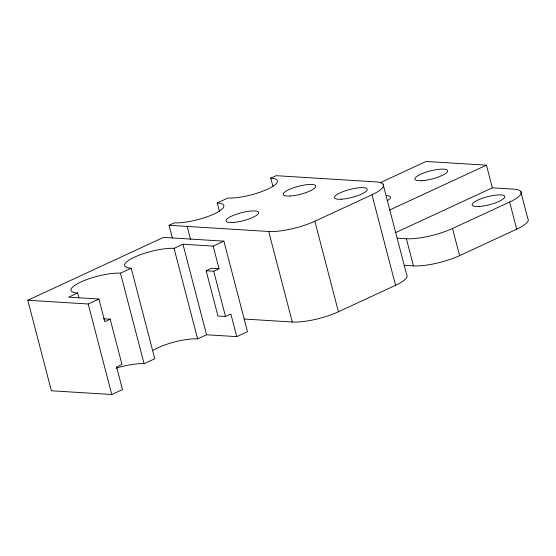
<?xml version="1.0" encoding="UTF-8"?>
<svg xmlns="http://www.w3.org/2000/svg" width="556" height="556" viewBox="0 0 556 556"><rect width="100%" height="100%" fill="white"/><g stroke="black" fill="none" stroke-linecap="round" stroke-linejoin="round"><path stroke-width="0.83" d="M172.311 237.864L169.038 225.291L174.396 222.81A28.94 7.047 -14.6 0 0 213.942 214.011A28.94 7.047 -14.6 0 0 217.236 202.961L227.946 197.999A28.94 7.047 -14.6 0 0 267.492 189.207A28.94 7.047 -14.6 0 0 270.793 178.149L276.151 175.675L375.828 181.875A33.763 8.222 -14.6 0 1 371.978 194.767L395.559 285.297L338.43 311.763A33.763 8.222 -14.6 0 1 292.296 322.028L244.223 319.033M103.458 318.769L110.171 319.186L121.966 364.458L116.607 366.939L122.501 389.568L111.791 394.531L51.381 390.771L27.8 300.24L163.471 237.391L223.887 241.151L247.469 331.682L236.752 336.644L206.547 334.768L197.623 338.896A28.94 7.047 -14.6 0 0 153.15 350.301M223.887 241.151L213.17 246.113L182.966 244.23L174.042 248.365A28.94 7.047 -14.6 0 0 134.496 257.164A28.94 7.047 -14.6 0 0 131.195 268.214L120.485 273.177A28.94 7.047 -14.6 0 0 80.94 281.968A28.94 7.047 -14.6 0 0 77.645 293.019L68.715 297.154L98.919 299.038L104.82 321.667L110.171 319.186M27.8 300.24L88.209 304L98.919 299.038M380.373 182.632L426.049 161.469L486.444 165.174L492.352 187.803L513.494 189.123A33.763 8.222 -14.6 0 1 509.643 202.016L516.719 229.176L459.597 255.635A33.763 8.222 -14.6 0 1 413.455 265.9L404.156 265.323M236.752 336.644L230.858 314.008L225.507 316.489L217.952 316.023L206.165 270.758L211.516 268.277L219.071 268.743L213.17 246.113M169.038 225.291L268.715 231.491A33.763 8.222 -14.6 0 0 314.849 221.232L371.978 194.767M206.165 270.758L213.712 271.224L219.071 268.743M389.575 210.05L486.444 165.174M395.476 232.679L492.352 187.803M116.072 368.169A28.94 7.047 -14.6 0 1 144.067 363.707L154.776 358.745L131.195 268.214M397.081 238.163L406.38 238.739A33.763 8.222 -14.6 0 0 452.521 228.474L509.643 202.016M520.715 191.333L527.79 218.487A33.763 8.222 -14.6 0 1 516.719 229.176M452.521 228.474L459.597 255.635M406.38 238.739L413.455 265.9M383.049 184.085L406.631 274.615A33.763 8.222 -14.6 0 1 395.559 285.297M314.849 221.232L338.43 311.763M270.793 178.149L272.975 186.538M268.715 231.491L292.296 322.028M217.236 202.961L219.425 211.343M213.712 271.224L225.507 316.489M187.163 226.417L190.59 239.587M182.966 244.23L206.547 334.768M174.042 248.365L197.623 338.896M120.485 273.177L144.067 363.707M88.209 304L111.791 394.531M77.645 293.019L78.952 298.051M386.177 195.58A16.882 4.114 -14.6 0 1 387.963 200.285M479.168 206.464A16.882 4.114 -14.6 0 0 504.813 197.067A16.882 4.114 -14.6 0 0 481.524 198.568A16.882 4.114 -14.6 0 0 479.168 206.464M341.502 199.215A16.882 4.114 -14.6 0 0 367.148 189.825A16.882 4.114 -14.6 0 0 343.858 191.32A16.882 4.114 -14.6 0 0 341.502 199.215M290.149 196.018A16.882 4.114 -14.6 0 0 315.794 186.628A16.882 4.114 -14.6 0 0 292.505 188.123A16.882 4.114 -14.6 0 0 290.149 196.018M233.603 222.442A16.882 4.114 -14.6 0 0 258.714 212.899A16.882 4.114 -14.6 0 0 234.764 214.818A16.882 4.114 -14.6 0 0 233.603 222.442M421.928 180.686A16.882 4.114 -14.6 0 0 447.573 171.297A16.882 4.114 -14.6 0 0 424.284 172.791A16.882 4.114 -14.6 0 0 421.928 180.686"/></g></svg>
